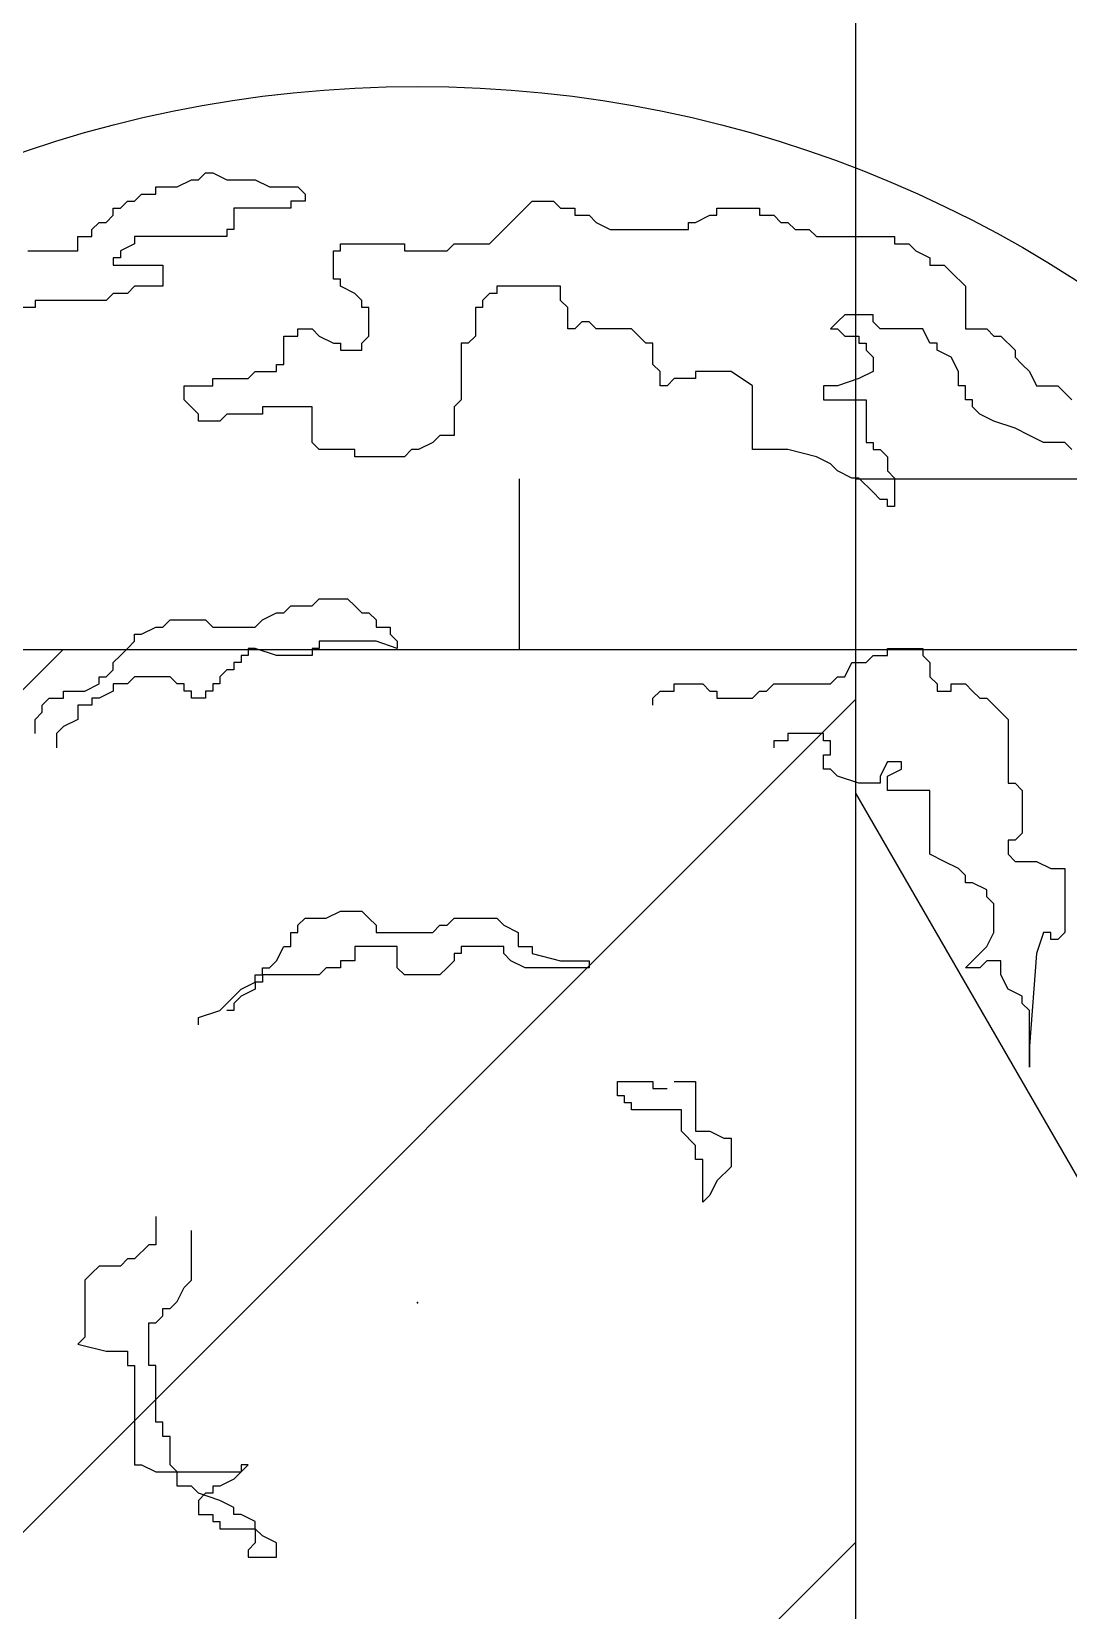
# Model space of a CAD drawing. Extents: x 941299 to 942979, y 2579300 to 2579597.
# Drawn here: x 942396.819 to 942398.2, y 2579403.101 to 2579405.204 of the extents above; entities that cross this region are included whole.
import ezdxf

# ---------------------------------------------------------------- set-up
doc = ezdxf.new("R2010")
doc.units = 0
doc.layers.add('fz', color=7, linetype='CONTINUOUS')
doc.layers.add('绿化工程', color=3, linetype='CONTINUOUS')

# ---------------------------------------------------------------- blocks, each defined once
blk = doc.blocks.new('hg')
at = {"layer": '绿化工程', "color": 3}
for p, q in [((-0.3203, 1.4862), (-0.3013, 1.4957)), ((-0.3013, 1.4957), (-0.2919, 1.4957)), ((-0.2919, 1.4957), (-0.2824, 1.5051)), ((-0.2824, 1.5051), (-0.2729, 1.5051)), ((-0.2729, 1.5051), (-0.254, 1.4957)), ((-0.254, 1.4957), (-0.2162, 1.4957)), ((-0.2162, 1.4957), (-0.1972, 1.4862)), ((-0.377, 1.4673), (-0.3676, 1.4767)), ((-0.3676, 1.4767), (-0.3486, 1.4767)), ((-0.3486, 1.4767), (-0.3486, 1.4862)), ((-0.3486, 1.4862), (-0.3203, 1.4862)), ((-0.1972, 1.4862), (-0.1594, 1.4862)), ((-0.1594, 1.4862), (-0.1499, 1.4767)), ((-0.1499, 1.4767), (-0.1499, 1.4673)), ((-0.4054, 1.4484), (-0.4054, 1.4578)), ((-0.4054, 1.4578), (-0.3959, 1.4578)), ((-0.3959, 1.4578), (-0.3865, 1.4673)), ((-0.3865, 1.4673), (-0.377, 1.4673)), ((-0.1689, 1.4578), (-0.2446, 1.4578)), ((-0.2446, 1.4578), (-0.2446, 1.4295)), ((-0.1499, 1.4673), (-0.1689, 1.4673)), ((-0.1689, 1.4673), (-0.1689, 1.4578)), ((0.1339, 1.4484), (0.1434, 1.4578)), ((0.1434, 1.4578), (0.1529, 1.4673)), ((0.1529, 1.4673), (0.1812, 1.4673)), ((0.1812, 1.4673), (0.1907, 1.4578)), ((0.1907, 1.4578), (0.2096, 1.4578)), ((0.2096, 1.4578), (0.2096, 1.4484)), ((0.3989, 1.4484), (0.3989, 1.4578)), ((0.3989, 1.4578), (0.4557, 1.4578)), ((0.4557, 1.4578), (0.4557, 1.4484)), ((-0.4338, 1.4295), (-0.4243, 1.4389)), ((-0.4243, 1.4389), (-0.4149, 1.4389)), ((-0.4149, 1.4389), (-0.4054, 1.4484)), ((0.115, 1.4295), (0.1245, 1.4389)), ((0.1245, 1.4389), (0.1339, 1.4484)), ((0.2096, 1.4484), (0.2286, 1.4484)), ((0.2286, 1.4484), (0.238, 1.4389)), ((0.238, 1.4389), (0.2569, 1.4295)), ((0.361, 1.4295), (0.361, 1.4389)), ((0.361, 1.4389), (0.3705, 1.4389)), ((0.3705, 1.4389), (0.3894, 1.4484)), ((0.3894, 1.4484), (0.3989, 1.4484)), ((0.4557, 1.4484), (0.4746, 1.4484)), ((0.4746, 1.4484), (0.484, 1.4389)), ((0.484, 1.4389), (0.4935, 1.4389)), ((0.4935, 1.4389), (0.503, 1.4295)), ((-0.4527, 1.4011), (-0.4527, 1.42)), ((-0.4527, 1.42), (-0.4338, 1.42)), ((-0.4338, 1.42), (-0.4338, 1.4295)), ((-0.377, 1.4105), (-0.3959, 1.4011)), ((-0.377, 1.42), (-0.377, 1.4105)), ((-0.254, 1.42), (-0.377, 1.42)), ((-0.2446, 1.4295), (-0.254, 1.4295)), ((-0.254, 1.4295), (-0.254, 1.42)), ((-0.1026, 1.4011), (-0.1026, 1.4105)), ((-0.1026, 1.4105), (-0.0175, 1.4105)), ((-0.0175, 1.4105), (-0.0175, 1.4011)), ((0.0393, 1.4011), (0.0488, 1.4105)), ((0.0488, 1.4105), (0.0961, 1.4105)), ((0.0961, 1.4105), (0.1056, 1.42)), ((0.1056, 1.42), (0.115, 1.4295)), ((0.2569, 1.4295), (0.361, 1.4295)), ((0.503, 1.4295), (0.5219, 1.4295)), ((0.5219, 1.4295), (0.5314, 1.42)), ((0.5314, 1.42), (0.6354, 1.42)), ((0.6354, 1.42), (0.6354, 1.4105)), ((0.6354, 1.4105), (0.6544, 1.4105)), ((0.6544, 1.4105), (0.6638, 1.4011)), ((-0.519, 1.4011), (-0.4527, 1.4011)), ((-0.3959, 1.3916), (-0.4054, 1.3916)), ((-0.4054, 1.3916), (-0.4054, 1.3822)), ((-0.3959, 1.4011), (-0.3959, 1.3916)), ((-0.1121, 1.3633), (-0.1121, 1.4011)), ((-0.1121, 1.4011), (-0.1026, 1.4011)), ((-0.0175, 1.4011), (0.0204, 1.4011)), ((0.0015, 1.4011), (0.0393, 1.4011)), ((0.6638, 1.4011), (0.6827, 1.3916)), ((0.6827, 1.3916), (0.6827, 1.3822)), ((-0.4054, 1.3822), (-0.3392, 1.3822)), ((-0.3392, 1.3822), (-0.3392, 1.3538)), ((0.6827, 1.3822), (0.7017, 1.3822)), ((0.7017, 1.3822), (0.7111, 1.3727)), ((0.7111, 1.3727), (0.7301, 1.3538)), ((-0.377, 1.3538), (-0.3865, 1.3444)), ((-0.3392, 1.3538), (-0.377, 1.3538)), ((-0.1026, 1.3633), (-0.1121, 1.3633)), ((-0.1026, 1.3538), (-0.1026, 1.3633)), ((-0.0837, 1.3444), (-0.1026, 1.3538)), ((0.1907, 1.3538), (0.1056, 1.3538)), ((0.1056, 1.3538), (0.1056, 1.3444)), ((0.1907, 1.3349), (0.1907, 1.3538)), ((0.7301, 1.3538), (0.7301, 1.2971)), ((-0.5095, 1.3254), (-0.5284, 1.3254)), ((-0.4149, 1.3349), (-0.5095, 1.3349)), ((-0.5095, 1.3349), (-0.5095, 1.3254)), ((-0.4054, 1.3444), (-0.4149, 1.3349)), ((-0.3865, 1.3444), (-0.4054, 1.3444)), ((-0.0742, 1.3349), (-0.0837, 1.3444)), ((-0.0742, 1.3254), (-0.0742, 1.3349)), ((-0.0648, 1.3254), (-0.0742, 1.3254)), ((-0.0648, 1.2876), (-0.0648, 1.3254)), ((0.0866, 1.3254), (0.0772, 1.3254)), ((0.0772, 1.3254), (0.0772, 1.2876)), ((0.0961, 1.3444), (0.0866, 1.3349)), ((0.0866, 1.3349), (0.0866, 1.3254)), ((0.1056, 1.3444), (0.0961, 1.3444)), ((0.2002, 1.3254), (0.1907, 1.3349)), ((0.2002, 1.2971), (0.2002, 1.3254)), ((0.2191, 1.3065), (0.2096, 1.2971)), ((0.2286, 1.3065), (0.2191, 1.3065)), ((0.238, 1.2971), (0.2286, 1.3065)), ((0.5597, 1.3065), (0.5503, 1.2971)), ((0.5692, 1.316), (0.5597, 1.3065)), ((0.607, 1.316), (0.5692, 1.316)), ((0.607, 1.3065), (0.607, 1.316)), ((0.6165, 1.2971), (0.607, 1.3065)), ((-0.1783, 1.2498), (-0.1783, 1.2876)), ((-0.1783, 1.2876), (-0.1594, 1.2876)), ((-0.1594, 1.2876), (-0.1594, 1.2971)), ((-0.1594, 1.2971), (-0.1405, 1.2971)), ((-0.1405, 1.2971), (-0.131, 1.2876)), ((-0.131, 1.2876), (-0.1121, 1.2782)), ((-0.0742, 1.2782), (-0.0648, 1.2876)), ((0.0772, 1.2876), (0.0677, 1.2782)), ((0.2096, 1.2971), (0.2002, 1.2971)), ((0.2853, 1.2971), (0.238, 1.2971)), ((0.2948, 1.2876), (0.2853, 1.2971)), ((0.3043, 1.2782), (0.2948, 1.2876)), ((0.5503, 1.2971), (0.5597, 1.2971)), ((0.5597, 1.2971), (0.5692, 1.2876)), ((0.5692, 1.2876), (0.5881, 1.2876)), ((0.5881, 1.2876), (0.5881, 1.2782)), ((0.6733, 1.2971), (0.6165, 1.2971)), ((0.6827, 1.2782), (0.6733, 1.2971)), ((0.7301, 1.2971), (0.7584, 1.2971)), ((0.7584, 1.2971), (0.7679, 1.2876)), ((0.7679, 1.2876), (0.7774, 1.2876)), ((0.7774, 1.2876), (0.7963, 1.2687)), ((-0.1121, 1.2782), (-0.1026, 1.2782)), ((-0.1026, 1.2782), (-0.1026, 1.2687)), ((-0.1026, 1.2687), (-0.0742, 1.2687)), ((-0.0742, 1.2687), (-0.0742, 1.2782)), ((0.0677, 1.2782), (0.0582, 1.2782)), ((0.0582, 1.2782), (0.0582, 1.2025)), ((0.3137, 1.2782), (0.3043, 1.2782)), ((0.3137, 1.2498), (0.3137, 1.2782)), ((0.5881, 1.2782), (0.5976, 1.2782)), ((0.5976, 1.2782), (0.5976, 1.2687)), ((0.5976, 1.2687), (0.607, 1.2593)), ((0.6922, 1.2782), (0.6827, 1.2782)), ((0.6922, 1.2687), (0.6922, 1.2782)), ((0.7111, 1.2593), (0.6922, 1.2687)), ((0.7963, 1.2687), (0.7963, 1.2593)), ((-0.1878, 1.2403), (-0.1878, 1.2498)), ((-0.1878, 1.2498), (-0.1783, 1.2498)), ((0.3232, 1.2403), (0.3137, 1.2498)), ((0.607, 1.2593), (0.607, 1.2403)), ((0.7206, 1.2403), (0.7111, 1.2593)), ((0.7963, 1.2593), (0.8058, 1.2498)), ((0.8058, 1.2498), (0.8152, 1.2403)), ((-0.3108, 1.2025), (-0.3108, 1.2214)), ((-0.3108, 1.2214), (-0.2729, 1.2214)), ((-0.2729, 1.2214), (-0.2729, 1.2309)), ((-0.2729, 1.2309), (-0.2256, 1.2309)), ((-0.2256, 1.2309), (-0.2162, 1.2403)), ((-0.2162, 1.2403), (-0.1878, 1.2403)), ((0.3232, 1.2214), (0.3232, 1.2403)), ((0.3326, 1.2214), (0.3232, 1.2214)), ((0.3421, 1.2309), (0.3326, 1.2214)), ((0.3705, 1.2309), (0.3421, 1.2309)), ((0.4178, 1.2403), (0.3705, 1.2403)), ((0.3705, 1.2403), (0.3705, 1.2309)), ((0.4462, 1.2214), (0.4178, 1.2403)), ((0.4462, 1.1363), (0.4462, 1.2214)), ((0.5597, 1.2214), (0.5408, 1.2214)), ((0.5408, 1.2214), (0.5408, 1.2025)), ((0.5881, 1.2309), (0.5597, 1.2214)), ((0.607, 1.2403), (0.5881, 1.2309)), ((0.7206, 1.2214), (0.7206, 1.2403)), ((0.7301, 1.2214), (0.7206, 1.2214)), ((0.7301, 1.2025), (0.7301, 1.2214)), ((0.8152, 1.2403), (0.8247, 1.2214)), ((0.8247, 1.2214), (0.8531, 1.2214)), ((0.8531, 1.2214), (0.872, 1.2025)), ((-0.2919, 1.1836), (-0.3108, 1.2025)), ((0.0582, 1.2025), (0.0488, 1.1931)), ((0.5408, 1.2025), (0.5976, 1.2025)), ((0.5976, 1.2025), (0.5976, 1.1458)), ((0.7395, 1.2025), (0.7301, 1.2025)), ((0.7395, 1.1931), (0.7395, 1.2025)), ((-0.2919, 1.1742), (-0.2919, 1.1836)), ((-0.254, 1.1836), (-0.2635, 1.1742)), ((-0.2067, 1.1836), (-0.254, 1.1836)), ((-0.1405, 1.1931), (-0.2067, 1.1931)), ((-0.2067, 1.1931), (-0.2067, 1.1836)), ((-0.1405, 1.1458), (-0.1405, 1.1931)), ((0.0488, 1.1931), (0.0488, 1.1552)), ((0.749, 1.1836), (0.7395, 1.1931)), ((0.7679, 1.1742), (0.749, 1.1836)), ((-0.2635, 1.1742), (-0.2919, 1.1742)), ((0.7963, 1.1647), (0.7679, 1.1742)), ((0.8152, 1.1552), (0.7963, 1.1647)), ((-0.131, 1.1363), (-0.1405, 1.1458)), ((-0.0837, 1.1363), (-0.131, 1.1363)), ((-0.0837, 1.1269), (-0.0837, 1.1363)), ((-0.008, 1.1363), (-0.0175, 1.1269)), ((0.0015, 1.1363), (-0.008, 1.1363)), ((0.0204, 1.1458), (0.0015, 1.1363)), ((0.0299, 1.1552), (0.0204, 1.1458)), ((0.0488, 1.1552), (0.0299, 1.1552)), ((0.4935, 1.1363), (0.4462, 1.1363)), ((0.5314, 1.1269), (0.4935, 1.1363)), ((0.5976, 1.1458), (0.607, 1.1458)), ((0.607, 1.1458), (0.607, 1.1363)), ((0.607, 1.1363), (0.6165, 1.1363)), ((0.6165, 1.1363), (0.626, 1.1269)), ((0.8341, 1.1458), (0.8152, 1.1552)), ((0.8625, 1.1458), (0.8341, 1.1458)), ((0.872, 1.1363), (0.8625, 1.1458)), ((-0.0175, 1.1269), (-0.0837, 1.1269)), ((0.5503, 1.1174), (0.5314, 1.1269)), ((0.5597, 1.108), (0.5503, 1.1174)), ((0.626, 1.1269), (0.626, 1.108)), ((0.5787, 1.0985), (0.5597, 1.108)), ((0.5881, 1.0985), (0.5787, 1.0985)), ((0.607, 1.0796), (0.5881, 1.0985)), ((0.626, 1.108), (0.6354, 1.0985)), ((0.6354, 1.0985), (0.6354, 1.0607)), ((0.6165, 1.0701), (0.607, 1.0796)), ((0.626, 1.0701), (0.6165, 1.0701)), ((0.626, 1.0607), (0.626, 1.0701)), ((0.6354, 1.0607), (0.626, 1.0607)), ((-0.1783, 0.9188), (-0.1689, 0.9283)), ((-0.1689, 0.9283), (-0.1405, 0.9283)), ((-0.1405, 0.9283), (-0.131, 0.9378)), ((-0.131, 0.9378), (-0.0932, 0.9378)), ((-0.0932, 0.9378), (-0.0837, 0.9283)), ((-0.0837, 0.9283), (-0.0742, 0.9188)), ((-0.3392, 0.8999), (-0.3297, 0.9094)), ((-0.3297, 0.9094), (-0.2824, 0.9094)), ((-0.2824, 0.9094), (-0.2729, 0.8999)), ((-0.2162, 0.8999), (-0.2067, 0.9094)), ((-0.2067, 0.9094), (-0.1878, 0.9188)), ((-0.1878, 0.9188), (-0.1783, 0.9188)), ((-0.0742, 0.9188), (-0.0648, 0.9188)), ((-0.0648, 0.9188), (-0.0553, 0.9094)), ((-0.0553, 0.9094), (-0.0553, 0.8999)), ((-0.377, 0.881), (-0.377, 0.8905)), ((-0.377, 0.8905), (-0.3676, 0.8905)), ((-0.3676, 0.8905), (-0.3486, 0.8999)), ((-0.3486, 0.8999), (-0.3392, 0.8999)), ((-0.2729, 0.8999), (-0.2162, 0.8999)), ((-0.0553, 0.8999), (-0.0364, 0.8999)), ((-0.0364, 0.8999), (-0.0364, 0.8905)), ((-0.0364, 0.8905), (-0.0269, 0.881)), ((-0.3959, 0.8621), (-0.3865, 0.8716)), ((-0.3865, 0.8716), (-0.377, 0.881)), ((-0.2162, 0.8716), (-0.2256, 0.8716)), ((-0.2256, 0.8716), (-0.2256, 0.8621)), ((-0.1878, 0.8621), (-0.2162, 0.8716)), ((-0.131, 0.8716), (-0.1405, 0.8716)), ((-0.1405, 0.8716), (-0.1405, 0.8621)), ((-0.0553, 0.881), (-0.131, 0.881)), ((-0.131, 0.881), (-0.131, 0.8716)), ((-0.0269, 0.8716), (-0.0553, 0.881)), ((-0.0269, 0.881), (-0.0269, 0.8716)), ((0.626, 0.8621), (0.626, 0.8716)), ((0.626, 0.8716), (0.6733, 0.8716)), ((0.6733, 0.8716), (0.6733, 0.8621)), ((-0.4149, 0.8337), (-0.4054, 0.8432)), ((-0.4054, 0.8527), (-0.3959, 0.8621)), ((-0.4054, 0.8432), (-0.4054, 0.8527)), ((-0.254, 0.8432), (-0.2635, 0.8337)), ((-0.2446, 0.8432), (-0.254, 0.8432)), ((-0.2351, 0.8527), (-0.2446, 0.8527)), ((-0.2446, 0.8527), (-0.2446, 0.8432)), ((-0.2256, 0.8621), (-0.2351, 0.8621)), ((-0.2351, 0.8621), (-0.2351, 0.8527)), ((-0.1405, 0.8621), (-0.1878, 0.8621)), ((0.5692, 0.8337), (0.5787, 0.8527)), ((0.5787, 0.8527), (0.5976, 0.8527)), ((0.5976, 0.8527), (0.607, 0.8621)), ((0.607, 0.8621), (0.626, 0.8621)), ((0.6733, 0.8621), (0.6827, 0.8527)), ((0.6827, 0.8527), (0.6827, 0.8337)), ((-0.4433, 0.8148), (-0.4243, 0.8243)), ((-0.4243, 0.8243), (-0.4243, 0.8337)), ((-0.4243, 0.8337), (-0.4149, 0.8337)), ((-0.3865, 0.8243), (-0.4054, 0.8243)), ((-0.4054, 0.8243), (-0.4054, 0.8148)), ((-0.377, 0.8337), (-0.3865, 0.8243)), ((-0.3297, 0.8337), (-0.377, 0.8337)), ((-0.3203, 0.8243), (-0.3297, 0.8337)), ((-0.3108, 0.8243), (-0.3203, 0.8243)), ((-0.3108, 0.8148), (-0.3108, 0.8243)), ((-0.2635, 0.8243), (-0.2729, 0.8243)), ((-0.2729, 0.8243), (-0.2729, 0.8148)), ((-0.2635, 0.8337), (-0.2635, 0.8243)), ((0.3421, 0.8148), (0.3421, 0.8243)), ((0.3421, 0.8243), (0.38, 0.8243)), ((0.38, 0.8243), (0.3894, 0.8148)), ((0.4651, 0.8148), (0.4746, 0.8243)), ((0.4746, 0.8243), (0.5503, 0.8243)), ((0.5503, 0.8243), (0.5597, 0.8337)), ((0.5597, 0.8337), (0.5692, 0.8337)), ((0.6827, 0.8337), (0.6922, 0.8243)), ((0.6922, 0.8243), (0.6922, 0.8148)), ((0.7111, 0.8148), (0.7111, 0.8243)), ((0.7111, 0.8243), (0.7301, 0.8243)), ((0.7301, 0.8243), (0.7395, 0.8148)), ((-0.5, 0.7959), (-0.4906, 0.8054)), ((-0.4906, 0.8054), (-0.4716, 0.8054)), ((-0.4716, 0.8054), (-0.4716, 0.8148)), ((-0.4716, 0.8148), (-0.4433, 0.8148)), ((-0.4243, 0.8054), (-0.4338, 0.8054)), ((-0.4338, 0.8054), (-0.4338, 0.7959)), ((-0.4054, 0.8148), (-0.4243, 0.8054)), ((-0.3013, 0.8148), (-0.3108, 0.8148)), ((-0.3013, 0.8054), (-0.3013, 0.8148)), ((-0.2824, 0.8054), (-0.3013, 0.8054)), ((-0.2729, 0.8148), (-0.2824, 0.8148)), ((-0.2824, 0.8148), (-0.2824, 0.8054)), ((0.3137, 0.8054), (0.3232, 0.8148)), ((0.3137, 0.7959), (0.3137, 0.8054)), ((0.3232, 0.8148), (0.3421, 0.8148)), ((0.3894, 0.8148), (0.3989, 0.8148)), ((0.3989, 0.8148), (0.3989, 0.8054)), ((0.3989, 0.8054), (0.4462, 0.8054)), ((0.4462, 0.8054), (0.4557, 0.8148)), ((0.4557, 0.8148), (0.4651, 0.8148)), ((0.6922, 0.8148), (0.7111, 0.8148)), ((0.7395, 0.8148), (0.749, 0.8054)), ((0.749, 0.8054), (0.7584, 0.8054)), ((0.7584, 0.8054), (0.7679, 0.7959)), ((-0.5095, 0.777), (-0.5, 0.7865)), ((-0.5, 0.7865), (-0.5, 0.7959)), ((-0.4338, 0.7959), (-0.4527, 0.7959)), ((-0.4527, 0.7959), (-0.4527, 0.777)), ((0.7679, 0.7959), (0.7774, 0.7865)), ((0.7774, 0.7865), (0.7868, 0.777)), ((-0.5095, 0.7581), (-0.5095, 0.777)), ((-0.4716, 0.7675), (-0.4811, 0.7581)), ((-0.4811, 0.7581), (-0.4811, 0.7392)), ((-0.4527, 0.777), (-0.4716, 0.7675)), ((0.5408, 0.7581), (0.4935, 0.7581)), ((0.4935, 0.7581), (0.4935, 0.7486)), ((0.5408, 0.7486), (0.5408, 0.7581)), ((0.7868, 0.777), (0.7868, 0.6919)), ((0.4935, 0.7486), (0.4746, 0.7486)), ((0.4746, 0.7486), (0.4746, 0.7392)), ((0.5503, 0.7486), (0.5408, 0.7486)), ((0.5503, 0.7297), (0.5503, 0.7486)), ((0.5408, 0.7108), (0.5408, 0.7297)), ((0.5408, 0.7297), (0.5503, 0.7297)), ((0.626, 0.7203), (0.6165, 0.7014)), ((0.6449, 0.7203), (0.626, 0.7203)), ((0.6449, 0.7108), (0.6449, 0.7203)), ((0.5503, 0.7108), (0.5408, 0.7108)), ((0.5597, 0.7014), (0.5503, 0.7108)), ((0.5881, 0.6919), (0.5597, 0.7014)), ((0.6165, 0.7014), (0.6165, 0.6919)), ((0.626, 0.7014), (0.6449, 0.7108)), ((0.626, 0.6824), (0.626, 0.7014)), ((0.6165, 0.6919), (0.5881, 0.6919)), ((0.6827, 0.6824), (0.626, 0.6824)), ((0.6827, 0.5973), (0.6827, 0.6824)), ((0.7868, 0.6919), (0.7963, 0.6919)), ((0.7963, 0.6919), (0.8058, 0.6824)), ((0.8058, 0.6824), (0.8058, 0.6257)), ((0.7963, 0.6163), (0.7868, 0.6163)), ((0.7868, 0.6163), (0.7868, 0.5973)), ((0.8058, 0.6257), (0.7963, 0.6163)), ((0.7017, 0.5879), (0.6827, 0.5973)), ((0.7868, 0.5973), (0.7963, 0.5879)), ((0.7206, 0.5784), (0.7017, 0.5879)), ((0.7301, 0.569), (0.7206, 0.5784)), ((0.7301, 0.5595), (0.7301, 0.569)), ((0.7963, 0.5879), (0.8247, 0.5879)), ((0.8247, 0.5879), (0.8436, 0.5784)), ((0.8436, 0.5784), (0.8625, 0.5784)), ((0.8625, 0.5784), (0.8625, 0.4933)), ((0.7395, 0.5595), (0.7301, 0.5595)), ((0.7584, 0.5501), (0.7395, 0.5595)), ((0.7584, 0.5406), (0.7584, 0.5501)), ((0.7679, 0.5312), (0.7584, 0.5406)), ((0.7679, 0.4933), (0.7679, 0.5312)), ((-0.1594, 0.5028), (-0.1499, 0.5122)), ((-0.1499, 0.5122), (-0.1215, 0.5122)), ((-0.1215, 0.5122), (-0.1026, 0.5217)), ((-0.1026, 0.5217), (-0.0742, 0.5217)), ((-0.0742, 0.5217), (-0.0648, 0.5122)), ((-0.0648, 0.5122), (-0.0553, 0.5028)), ((0.0393, 0.5028), (0.0488, 0.5122)), ((0.0488, 0.5122), (0.1056, 0.5122)), ((0.1056, 0.5122), (0.115, 0.5028)), ((-0.1689, 0.4744), (-0.1689, 0.4933)), ((-0.1689, 0.4933), (-0.1594, 0.4933)), ((-0.1594, 0.4933), (-0.1594, 0.5028)), ((-0.0553, 0.5028), (-0.0553, 0.4933)), ((-0.0553, 0.4933), (0.0204, 0.4933)), ((0.0204, 0.4933), (0.0299, 0.5028)), ((0.0299, 0.5028), (0.0393, 0.5028)), ((0.115, 0.5028), (0.1339, 0.4933)), ((0.1339, 0.4933), (0.1339, 0.4744)), ((0.7584, 0.4744), (0.7679, 0.4933)), ((0.8341, 0.4933), (0.8247, 0.465)), ((0.8436, 0.4933), (0.8341, 0.4933)), ((0.8436, 0.4839), (0.8436, 0.4933)), ((0.8531, 0.4839), (0.8436, 0.4839)), ((0.8625, 0.4933), (0.8531, 0.4839)), ((-0.1878, 0.4555), (-0.1783, 0.4744)), ((-0.1783, 0.4744), (-0.1689, 0.4744)), ((-0.0269, 0.4744), (-0.0837, 0.4744)), ((-0.0837, 0.4744), (-0.0837, 0.4555)), ((-0.0269, 0.446), (-0.0269, 0.4744)), ((0.0582, 0.465), (0.0488, 0.465)), ((0.0488, 0.465), (0.0488, 0.4555)), ((0.115, 0.4744), (0.0582, 0.4744)), ((0.0582, 0.4744), (0.0582, 0.465)), ((0.115, 0.465), (0.115, 0.4744)), ((0.1245, 0.4555), (0.115, 0.465)), ((0.1339, 0.4744), (0.1529, 0.4744)), ((0.1529, 0.4744), (0.1529, 0.465)), ((0.1529, 0.465), (0.1907, 0.4555)), ((0.7395, 0.4555), (0.749, 0.465)), ((0.749, 0.465), (0.7584, 0.4744)), ((0.8247, 0.465), (0.8152, 0.342)), ((-0.2067, 0.4366), (-0.2067, 0.446)), ((-0.2067, 0.446), (-0.1972, 0.446)), ((-0.1972, 0.446), (-0.1878, 0.4555)), ((-0.1215, 0.446), (-0.131, 0.4366)), ((-0.1026, 0.446), (-0.1215, 0.446)), ((-0.0837, 0.4555), (-0.1026, 0.4555)), ((-0.1026, 0.4555), (-0.1026, 0.446)), ((-0.0175, 0.4366), (-0.0269, 0.446)), ((0.0393, 0.446), (0.0299, 0.4366)), ((0.0488, 0.4555), (0.0393, 0.446)), ((0.1434, 0.446), (0.1245, 0.4555)), ((0.2286, 0.446), (0.1434, 0.446)), ((0.1907, 0.4555), (0.2286, 0.4555)), ((0.2286, 0.4555), (0.2286, 0.446)), ((0.7301, 0.446), (0.7395, 0.4555)), ((0.749, 0.446), (0.7301, 0.446)), ((0.7584, 0.4555), (0.749, 0.446)), ((0.7774, 0.4555), (0.7584, 0.4555)), ((0.7774, 0.4366), (0.7774, 0.4555)), ((-0.2351, 0.4177), (-0.2162, 0.4271)), ((-0.2162, 0.4271), (-0.2162, 0.4366)), ((-0.2162, 0.4366), (-0.2067, 0.4366)), ((-0.2067, 0.4271), (-0.2162, 0.4271)), ((-0.2162, 0.4271), (-0.2162, 0.4177)), ((-0.131, 0.4366), (-0.2067, 0.4366)), ((-0.2067, 0.4366), (-0.2067, 0.4271)), ((0.0299, 0.4366), (-0.0175, 0.4366)), ((0.7868, 0.4177), (0.7774, 0.4366)), ((-0.2635, 0.3893), (-0.2351, 0.4177)), ((-0.2351, 0.4082), (-0.2446, 0.3988)), ((-0.2162, 0.4177), (-0.2351, 0.4082)), ((0.8058, 0.4082), (0.7868, 0.4177)), ((0.8058, 0.3988), (0.8058, 0.4082)), ((-0.2919, 0.3799), (-0.2635, 0.3893)), ((-0.2919, 0.3704), (-0.2919, 0.3799)), ((-0.2446, 0.3893), (-0.254, 0.3893)), ((-0.2446, 0.3988), (-0.2446, 0.3893)), ((0.8152, 0.3893), (0.8058, 0.3988)), ((0.8152, 0.3137), (0.8152, 0.3893)), ((0.8152, 0.342), (0.8152, 0.3137)), ((0.2664, 0.2758), (0.2664, 0.2948)), ((0.2664, 0.2948), (0.3137, 0.2948)), ((0.3137, 0.2948), (0.3137, 0.2853)), ((0.3421, 0.2948), (0.3705, 0.2948)), ((0.3705, 0.2948), (0.3705, 0.2286)), ((0.2759, 0.2758), (0.2664, 0.2758)), ((0.2759, 0.2664), (0.2759, 0.2758)), ((0.3137, 0.2853), (0.3326, 0.2853)), ((0.2853, 0.2664), (0.2759, 0.2664)), ((0.2853, 0.2569), (0.2853, 0.2664)), ((0.3516, 0.2569), (0.2853, 0.2569)), ((0.3516, 0.2286), (0.3516, 0.2569)), ((0.3705, 0.2097), (0.3516, 0.2286)), ((0.3705, 0.2286), (0.3894, 0.2286)), ((0.3894, 0.2286), (0.4083, 0.2191)), ((0.4083, 0.2191), (0.4178, 0.2191)), ((0.4178, 0.2191), (0.4178, 0.1813)), ((0.3705, 0.1907), (0.3705, 0.2097)), ((0.38, 0.1907), (0.3705, 0.1907)), ((0.38, 0.134), (0.38, 0.1907)), ((0.4178, 0.1813), (0.3989, 0.1624)), ((0.3989, 0.1624), (0.3894, 0.1435)), ((0.3894, 0.1435), (0.38, 0.134)), ((-0.3486, 0.1151), (-0.3486, 0.0773)), ((-0.3013, 0.03), (-0.3013, 0.0962)), ((-0.3581, 0.0773), (-0.377, 0.0584)), ((-0.3486, 0.0773), (-0.3581, 0.0773)), ((-0.4243, 0.0489), (-0.4338, 0.0394)), ((-0.3959, 0.0489), (-0.4243, 0.0489)), ((-0.3865, 0.0584), (-0.3959, 0.0489)), ((-0.377, 0.0584), (-0.3865, 0.0584)), ((-0.4338, 0.0394), (-0.4433, 0.03)), ((-0.4433, 0.03), (-0.4433, -0.0457)), ((-0.3108, 0.0205), (-0.3013, 0.03)), ((-0.3297, -0.0078), (-0.3203, 0.0016)), ((-0.3203, 0.0016), (-0.3108, 0.0205)), ((-0.3486, -0.0267), (-0.3392, -0.0173)), ((-0.3392, -0.0173), (-0.3392, -0.0078)), ((-0.3392, -0.0078), (-0.3297, -0.0078)), ((-0.3581, -0.0835), (-0.3581, -0.0267)), ((-0.3581, -0.0267), (-0.3486, -0.0267)), ((-0.4433, -0.0457), (-0.4527, -0.0551)), ((-0.4527, -0.0551), (-0.4149, -0.0646)), ((-0.4149, -0.0646), (-0.3865, -0.0646)), ((-0.3865, -0.0646), (-0.3865, -0.0835)), ((-0.3865, -0.0835), (-0.377, -0.0835)), ((-0.377, -0.0835), (-0.377, -0.2159)), ((-0.3486, -0.0835), (-0.3581, -0.0835)), ((-0.3486, -0.1591), (-0.3486, -0.0835)), ((-0.3392, -0.1591), (-0.3486, -0.1591)), ((-0.3392, -0.178), (-0.3392, -0.1591)), ((-0.3297, -0.178), (-0.3392, -0.178)), ((-0.3297, -0.2159), (-0.3297, -0.178)), ((-0.377, -0.2159), (-0.3676, -0.2159)), ((-0.3676, -0.2159), (-0.3486, -0.2253)), ((-0.3486, -0.2253), (-0.2351, -0.2253)), ((-0.3203, -0.2253), (-0.3297, -0.2159)), ((-0.3203, -0.2442), (-0.3203, -0.2253)), ((-0.2351, -0.2253), (-0.2446, -0.2348)), ((-0.2351, -0.2253), (-0.2256, -0.2159)), ((-0.2256, -0.2159), (-0.2351, -0.2159)), ((-0.2351, -0.2159), (-0.2351, -0.2253)), ((-0.3013, -0.2442), (-0.3203, -0.2442)), ((-0.2919, -0.2537), (-0.3013, -0.2442)), ((-0.2635, -0.2442), (-0.2729, -0.2442)), ((-0.2729, -0.2442), (-0.2729, -0.2537)), ((-0.2446, -0.2348), (-0.2635, -0.2442)), ((-0.2824, -0.2537), (-0.2919, -0.2631)), ((-0.2635, -0.2631), (-0.2919, -0.2537)), ((-0.2919, -0.2631), (-0.2919, -0.2821)), ((-0.2729, -0.2537), (-0.2824, -0.2537)), ((-0.2446, -0.2726), (-0.2635, -0.2631)), ((-0.2446, -0.2821), (-0.2446, -0.2726)), ((-0.2919, -0.2821), (-0.2729, -0.2821)), ((-0.2729, -0.2821), (-0.2729, -0.2915)), ((-0.2729, -0.2915), (-0.2635, -0.2915)), ((-0.2635, -0.2915), (-0.2635, -0.301)), ((-0.2351, -0.2821), (-0.2446, -0.2821)), ((-0.2162, -0.2915), (-0.2351, -0.2821)), ((-0.2162, -0.301), (-0.2162, -0.2915)), ((-0.2635, -0.301), (-0.2162, -0.301)), ((-0.2162, -0.301), (-0.2162, -0.3199)), ((-0.2067, -0.3104), (-0.2162, -0.301)), ((-0.1878, -0.3199), (-0.2067, -0.3104)), ((-0.2162, -0.3199), (-0.2256, -0.3293)), ((-0.2256, -0.3293), (-0.2256, -0.3388)), ((-0.1878, -0.3388), (-0.1878, -0.3199)), ((-0.2256, -0.3388), (-0.1878, -0.3388))]:
    blk.add_line(p, q, dxfattribs=at)
blk.add_circle((0, 0), 1.62, dxfattribs=at)
for p in [(0, 0.0005), (0, 0)]:
    blk.add_point(p, dxfattribs=at)

msp = doc.modelspace()

# ---------------------------------------------------------------- hatches: boundary and pattern name
at = {"layer": '绿化工程'}
h = msp.add_hatch(dxfattribs=at)
h.set_pattern_fill('CROSS', color=9, scale=0.2, style=0)
h.paths.add_polyline_path([(942335.4167, 2579409.38137), (942335.4167, 2579404.38137), (942397.9167, 2579404.38137), (942397.9167, 2579409.38137)])
h = msp.add_hatch(dxfattribs=at)
h.set_pattern_fill('ANSI37', color=9, scale=0.35, angle=45, style=0)
h.set_pattern_definition([(90, (551.2033, 0), (-1.11125, 1e-16), []), (180, (551.2033, 0), (-1e-16, -1.11125), [])])
h.paths.add_polyline_path([(942397.9167, 2579409.38137), (942397.9167, 2579404.38137), (942460.4167, 2579404.38137), (942460.4167, 2579409.38137)])
h = msp.add_hatch(dxfattribs=at)
h.set_pattern_fill('ANSI31', color=9, scale=0.25, style=0)
h.paths.add_polyline_path([(942335.4167, 2579402.12137), (942335.4167, 2579404.38137), (942397.9167, 2579404.38137), (942397.9167, 2579402.12137)])
h = msp.add_hatch(dxfattribs=at)
h.set_pattern_fill('HEX', color=9, scale=0.25, style=0)
h.set_pattern_definition([(0, (0, 0), (0, 1.374815), [0.79375, -1.5875]), (120, (0, 0), (-1.1906247155, -0.6874075), [0.79375, -1.5875]), (60, (0.7937, 0), (-1.1906247155, 0.6874075), [0.79375, -1.5875])])
h.paths.add_polyline_path([(942397.9167, 2579402.12137), (942397.9167, 2579404.38137), (942460.4167, 2579404.38137), (942460.4167, 2579402.12137)])

# ---------------------------------------------------------------- linework, layer by layer
at = {"layer": 'fz', "color": 8}
for p, q in [((942397.9167, 2579401.88137), (942397.9167, 2579411.64137)), ((942210.4167, 2579404.38137), (942510.4167, 2579404.38137))]:
    msp.add_line(p, q, dxfattribs=at)

# ---------------------------------------------------------------- block references
at = {"layer": 'fz'}
msp.add_blockref('hg', (942397.33291, 2579403.51115), dxfattribs=at)

doc.saveas('drawing.dxf')
